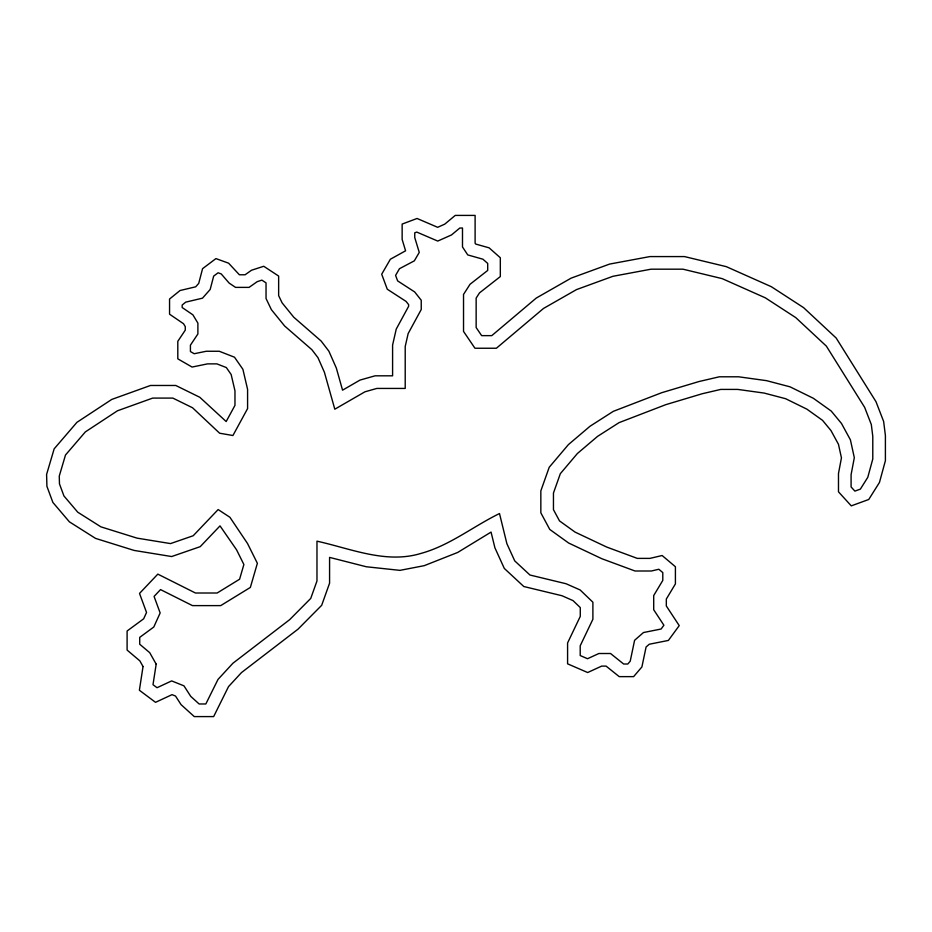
<?xml version="1.0" encoding="UTF-8"?>
<svg xmlns="http://www.w3.org/2000/svg" width="932" height="932" viewBox="0 0 932 932"><rect width="100%" height="100%" fill="white"/><g stroke="black" fill="none" stroke-linecap="round" stroke-linejoin="round"><path stroke-width="1.4" d="M143.039 666.531L139.381 690.251L155.528 702.332L172.036 694.655L175.531 696.053L181.064 704.639L194.264 716.591L213.649 716.591L228.515 686.628L241.47 672.589L298.042 629.147L321.668 605.322L329.578 583.176L329.578 557.394L366.311 566.761L399.945 570.361L424.235 565.666L457.717 552.443L491.059 532.09L494.915 547.818L504.305 568.427L523.796 586.519L561.984 595.734L573.017 600.604L580.275 607.582L580.275 616.39L567.588 642.952L567.588 663.829L587.673 672.531L601.641 666.112L606.091 666.112L619.221 676.632L633.62 676.632L641.903 666.939L646.086 647.006L649.243 644.245L668.384 640.435L679.23 625.617L666.322 605.975L666.322 599.055L675.409 583.91L675.409 566.738L662.128 555.519L649.953 558.385L637.29 558.385L606.709 547.061L575.044 532.09L559.503 520.895L553.457 509.664L553.457 493.04L560.342 473.666L577.374 453.535L597.563 436.386L619.034 422.65L665.821 404.651L702.32 393.712L720.774 389.413L737.736 389.413L764.147 393.071L785.629 398.71L806.891 409.16L822.537 420.344L830.971 430.549L838.462 444.296L841.445 457.868L838.485 473.479L838.485 491.828L851.277 505.866L868.752 499.482L879.458 482.461L885.4 460.699L885.4 435.5L883.629 421.439L875.987 401.692L836.179 338.036L803.57 307.63L771.358 286.718L726.261 266.634L684.484 256.58L649.907 256.58L609.598 264.082L571.141 278.132L536.273 298.054L491.77 335.637L481.646 335.637L476.147 327.54L476.147 298.112L479.491 292.893L500.321 276.571L500.321 257.756L489.114 247.842L475.704 244.056L475.11 243.159L475.11 215.409L455.247 215.409L444.75 224.146L437.656 227.315L417.058 218.472L402.146 224.076L402.146 239.442L405.583 250.801L390.368 259.236L381.701 274.218L387.269 289.211L406.084 301.42L408.624 304.636L408.624 306.302L396.24 329.089L392.593 345.073L392.593 375.817L375.095 375.817L360.008 380.081L342.557 390.17L336.336 368.07L328.891 351.201L321.144 341.042L293.766 317.218L282.128 302.877L278.645 295.642L278.645 276.058L263.744 266.272L251.5 270.245L245.081 274.777L239.384 274.777L228.608 263.185L215.933 258.595L202.57 268.672L198.726 283.386L195.697 286.811L180.051 290.516L169.554 299.009L169.554 314.189L183.522 323.719L185.27 326.619L185.27 330.149L177.802 341.333L177.802 358.843L192.074 367.057L207.545 363.876L216.876 363.876L226.336 367.558L231.148 374.501L234.969 390.823L234.969 405.373L226.173 421.544L199.798 397.277L175.775 385.475L150.483 385.475L111.77 399.42L76.925 422.336L54.161 448.84L46.6 474.435L46.915 486.318L52.879 502.43L69.376 521.827L95.553 538.393L134.115 550.428L171.651 556.544L200.229 546.653L220.022 525.881L236.6 549.868L243.881 564.512L239.594 579.226L217.156 593.008L195.452 593.008L157.823 574.124L139.52 593.428L146.534 612.464L143.656 618.813L127.102 630.999L127.102 650.082L139.847 660.858L143.039 666.531M156.18 664.143L152.999 684.694L157.042 687.711L171.663 680.908L183.965 685.847L190.757 696.402L199.122 703.975L205.832 703.975L218.018 679.405L232.93 663.234L289.677 619.652L310.74 598.426L316.973 580.986L316.973 541.166C350.7 548.61 385.941 564.011 420.693 553.503C449.667 545.581 472.92 526.51 499.494 513.544L506.88 543.659L514.744 560.901L529.958 575.021L566.05 583.735L580.147 589.968L592.892 602.212L592.892 619.256L580.205 645.806L580.205 655.546L587.521 658.726L598.88 653.507L610.53 653.507L623.648 664.015L627.807 664.015L630.218 661.196L634.599 640.296L643.464 632.537L661.103 629.018L663.887 625.232L653.705 609.749L653.705 595.56L662.792 580.415L662.792 572.597L658.831 569.254L651.41 571.001L635.03 571.001L601.816 558.711L568.613 543.007L549.764 529.434L540.84 512.833L540.84 490.873L549.216 467.27L568.415 444.599L590.049 426.227L613.314 411.338L661.732 392.698L699.07 381.514L719.329 376.796L738.598 376.796L766.628 380.675L790.056 386.838L813.38 398.302L831.216 411.047L841.468 423.443L850.403 439.834L854.318 457.682L851.091 474.668L851.091 486.947L854.889 491.117L860.376 489.114L867.785 477.335L872.783 459.01L872.783 436.293L871.315 424.549L864.651 407.366L826.369 346.133L795.765 317.614L765.323 297.832L722.183 278.633L682.981 269.185L651.072 269.185L612.941 276.291L576.477 289.607L543.531 308.434L496.383 348.242L474.959 348.242L463.53 331.419L463.53 294.419L470.031 284.283L487.704 270.431L487.704 263.43L482.916 259.201L467.759 254.925L462.493 246.957L462.493 228.025L459.814 228.025L451.484 234.957L437.749 241.073L416.744 232.068L414.752 232.814L414.752 237.567L419.26 252.409L414.332 260.844L399.467 268.696L395.587 275.394L397.638 280.905L414.693 291.961L421.241 300.255L421.241 309.506L408.146 333.586L405.21 346.494L405.21 388.434L376.843 388.434L364.96 391.801L334.809 409.206L324.429 372.346L317.963 357.667L311.894 349.71L284.656 326.014L271.398 309.68L266.039 298.508L266.039 282.862L261.892 280.136L257.209 281.662L249.077 287.382L235.528 287.382L229.121 283.06L221.222 273.926L218.076 272.785L213.673 276.105L210.166 289.491L202.489 298.17L185.748 302.131L182.171 305.02L182.171 307.525L192.901 314.841L197.887 323.113L197.887 333.971L190.419 345.166L190.419 351.55L194.217 353.729L206.252 351.259L219.253 351.259L234.503 357.212L242.891 369.282L247.586 389.366L247.586 408.589L232.93 435.512L219.626 433.217L192.54 407.762L172.851 398.092L152.697 398.092L117.455 410.791L85.348 431.9L65.496 455.014L59.264 476.089L59.473 483.894L63.935 495.952L77.752 512.204L100.901 526.848L137.016 538.125L170.533 543.589L193.204 535.737L218.146 509.559L229.924 517.295L247.528 543.519L257.372 563.301L250.347 587.44L220.709 605.614L192.458 605.614L160.537 589.595L154.071 596.422L160.153 612.953L153.792 627.015L139.718 637.372L139.718 644.233L149.726 652.68L156.18 664.143"/></g></svg>
